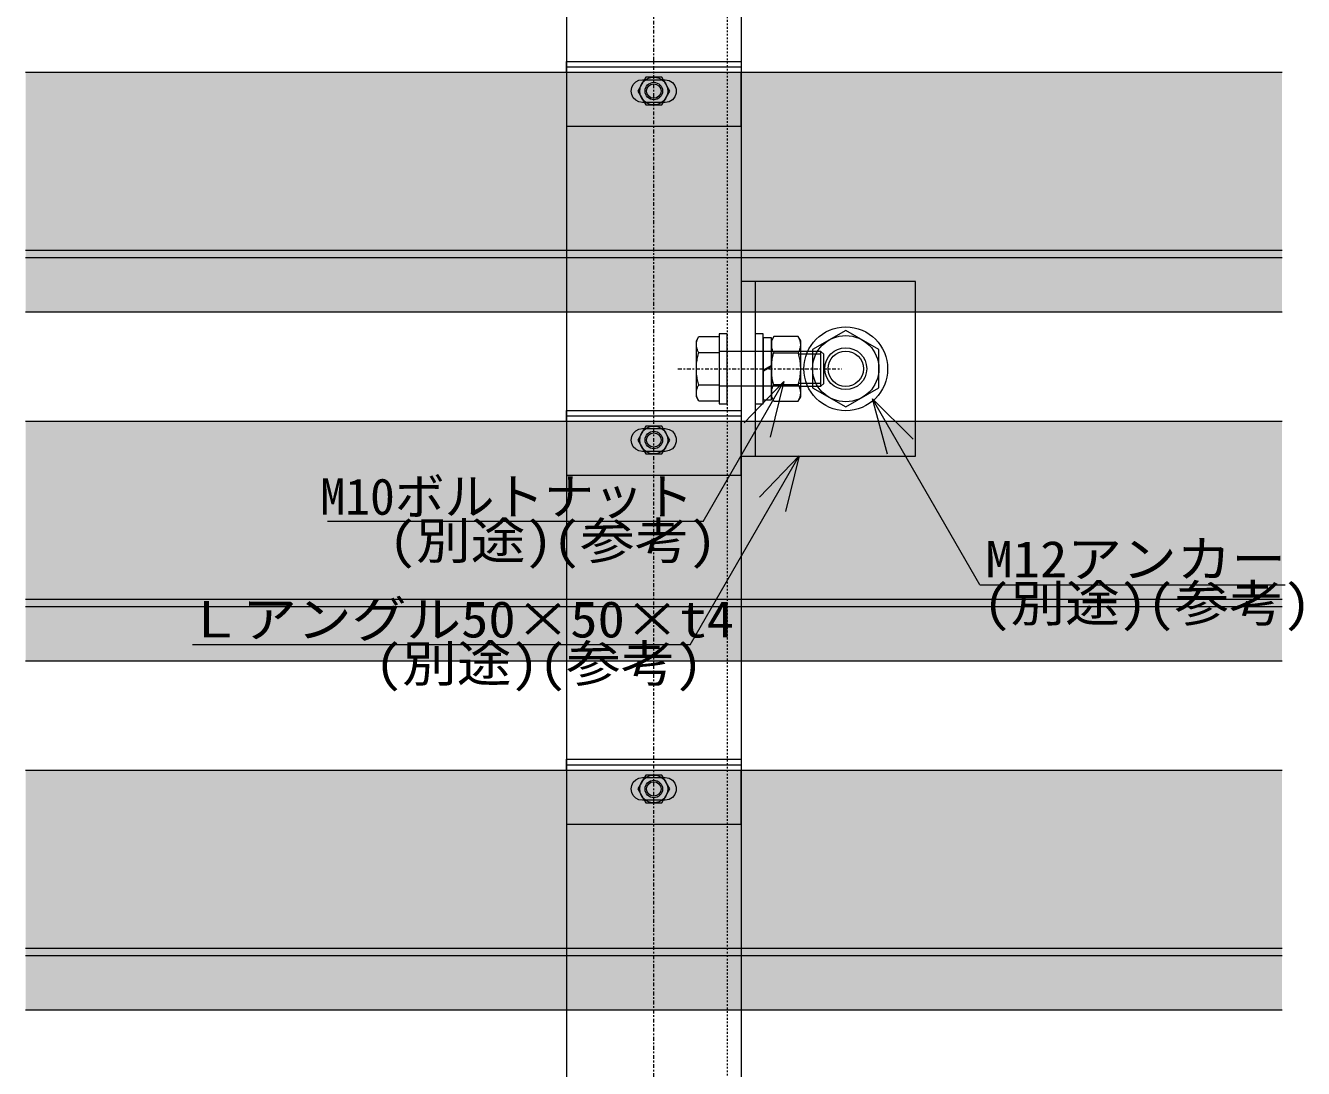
# Model space of a CAD drawing. Units: millimetres, scale not verified. Extents: x -1200 to 1200, y -500 to 500.
# Drawn here: x 895.7 to 968.9, y -295.2 to -235.4 of the extents above; entities that cross this region are included whole.
import ezdxf
from ezdxf.enums import TextEntityAlignment as Align

# ---------------------------------------------------------------- set-up
doc = ezdxf.new("R2010")
doc.units = ezdxf.units.MM
doc.header["$LTSCALE"] = 1.1
doc.linetypes.add('CHAIN1', pattern=[8, 5, -1, 1, -1])
doc.linetypes.add('DASHED1', pattern=[1.8, 1.2, -0.6])
for name, color, linetype, lineweight in [('0-4_ルーバー', 7, 'Continuous', 9), ('0-7_ストリンガー', 7, 'Continuous', 9), ('0-9_傾斜ピース', 7, 'Continuous', 9), ('0-B_文字', 7, 'Continuous', 9)]:
    doc.layers.add(name, color=color, linetype=linetype, lineweight=lineweight)
doc.layers.add('0-6_ハッチング', color=254, linetype='Continuous')
doc.styles.add('ＭＳ ゴシック', font='')
doc.styles.get('ＭＳ ゴシック').set_extended_font_data('MS Gothic')

# ---------------------------------------------------------------- blocks, each defined once
blk = doc.blocks.new('グループ-59-1')
at = {"layer": '0-7_ストリンガー'}
for p, q in [((-27.24, -22.77), (-54.66, -70.27)), ((27.61, -22.77), (-27.24, -22.77)), ((55.03, -70.27), (27.61, -22.77)), ((-54.66, -70.27), (-27.24, -117.77)), ((27.61, -117.77), (55.03, -70.27)), ((-27.24, -117.77), (27.61, -117.77))]:
    blk.add_line(p, q, dxfattribs=at)
for centre, radius in [((0, -70.27), 60), ((0.18, -70.27), 47.5), ((0.18, -70.27), 30), ((0, -70.27), 25.27)]:
    blk.add_circle(centre, radius, dxfattribs=at)
blk = doc.blocks.new('グループ-60-1')
at = {"layer": '0-7_ストリンガー'}
blk.add_line((125, 59.73), (-125, 59.73), dxfattribs=at)
blk.add_lwpolyline([(125, -170.27), (125, 63.48), (125, 79.73), (101.25, 79.73), (-98.75, 79.73), (-125, 79.73), (-125, 63.48), (-125, -170.27)], close=True, dxfattribs=at)
blk = doc.blocks.new('グループ-61-1')
at = {"layer": '0-7_ストリンガー'}
for p, q in [((-23.09, 38.43), (-23.09, 3.57)), ((23.09, 3.57), (23.09, 38.43))]:
    blk.add_line(p, q, dxfattribs=at)
blk.add_lwpolyline([(-46.19, 38.43), (-40, 42), (40, 42), (46.19, 38.43), (46.19, 3.57), (40, 0), (-40, 0), (-46.19, 3.57)], close=True, dxfattribs=at)
for points in [[(-46.19, 38.43), (-45.2, 39.01), (-44.21, 39.54), (-43.22, 40.03), (-42.23, 40.45), (-41.24, 40.83), (-40.25, 41.15), (-39.26, 41.42), (-38.27, 41.64), (-37.28, 41.81), (-36.29, 41.92), (-35.3, 41.98), (-34.31, 41.99), (-33.32, 41.95), (-32.33, 41.85), (-31.34, 41.7), (-30.35, 41.5), (-29.36, 41.25), (-28.37, 40.94), (-27.38, 40.58), (-26.39, 40.17), (-25.4, 39.71), (-24.41, 39.2), (-23.42, 38.63), (-21.77, 38.82), (-19.79, 39.37), (-17.82, 39.87), (-15.84, 40.32), (-13.86, 40.71), (-11.88, 41.05), (-9.9, 41.34), (-7.92, 41.57), (-5.94, 41.76), (-3.96, 41.89), (-1.98, 41.97), (0, 41.99), (1.98, 41.97), (3.96, 41.89), (5.94, 41.76), (7.92, 41.57)], [(7.92, 41.57), (9.9, 41.34), (11.88, 41.05), (13.86, 40.71), (15.84, 40.32), (17.82, 39.87), (19.79, 39.37), (21.77, 38.82), (23.42, 38.63), (24.41, 39.2), (25.4, 39.71), (26.39, 40.17), (27.38, 40.58), (28.37, 40.94), (29.36, 41.25), (30.35, 41.5), (31.34, 41.7), (32.33, 41.85), (33.32, 41.95), (34.31, 41.99), (35.3, 41.98), (36.29, 41.92), (37.28, 41.81), (38.27, 41.64), (39.26, 41.42), (40.25, 41.15), (41.24, 40.83), (42.23, 40.45), (43.22, 40.03), (44.21, 39.54), (45.2, 39.01), (46.19, 38.43), (46.19, 38.43)], [(-46.19, 3.57), (-45.2, 2.99), (-44.21, 2.46), (-43.22, 1.97), (-42.23, 1.55), (-41.24, 1.17), (-40.25, 0.85), (-39.26, 0.58), (-38.27, 0.36), (-37.28, 0.19), (-36.29, 0.08), (-35.3, 0.02), (-34.31, 0.01), (-33.32, 0.05), (-32.33, 0.15), (-31.34, 0.3), (-30.35, 0.5), (-29.36, 0.75), (-28.37, 1.06), (-27.38, 1.42), (-26.39, 1.83), (-25.4, 2.29), (-24.41, 2.8), (-23.42, 3.37), (-21.77, 3.18), (-19.79, 2.63), (-17.82, 2.13), (-15.84, 1.68), (-13.86, 1.29), (-11.88, 0.95), (-9.9, 0.66), (-7.92, 0.43), (-5.94, 0.24), (-3.96, 0.11), (-1.98, 0.03), (0, 0.01), (1.98, 0.03), (3.96, 0.11), (5.94, 0.24), (7.92, 0.43)], [(7.92, 0.43), (9.9, 0.66), (11.88, 0.95), (13.86, 1.29), (15.84, 1.68), (17.82, 2.13), (19.79, 2.63), (21.77, 3.18), (23.42, 3.37), (24.41, 2.8), (25.4, 2.29), (26.39, 1.83), (27.38, 1.42), (28.37, 1.06), (29.36, 0.75), (30.35, 0.5), (31.34, 0.3), (32.33, 0.15), (33.32, 0.05), (34.31, 0.01), (35.3, 0.02), (36.29, 0.08), (37.28, 0.19), (38.27, 0.36), (39.26, 0.58), (40.25, 0.85), (41.24, 1.17), (42.23, 1.55), (43.22, 1.97), (44.21, 2.46), (45.2, 2.99), (46.19, 3.57), (46.19, 3.57)]]:
    blk.add_lwpolyline(points, dxfattribs=at)
blk = doc.blocks.new('Nut (Metric)')
at = {"layer": '0-7_ストリンガー'}
blk.add_blockref('グループ-61-1', (0, 0), dxfattribs=at)
blk = doc.blocks.new('グループ-62-1')
at = {"layer": '0-7_ストリンガー'}
for p, q in [((-3.45, 0), (3.45, 11.95)), ((4.75, 11.95), (-2.15, 0))]:
    blk.add_line(p, q, dxfattribs=at)
blk.add_lwpolyline([(-44.57, 11.95), (44.57, 11.95), (44.57, 0), (-44.57, 0)], close=True, dxfattribs=at)
blk = doc.blocks.new('Lock Washer (Metric)')
at = {"layer": '0-7_ストリンガー'}
blk.add_blockref('グループ-62-1', (0, 0), dxfattribs=at)
blk = doc.blocks.new('Plain Washer (Metric)')
at = {"layer": '0-7_ストリンガー'}
blk.add_lwpolyline([(-50, 11.5), (50, 11.5), (50, 0), (-50, 0)], close=True, dxfattribs=at)
blk = doc.blocks.new('Plain Washer (Metric)-1')
at = {"layer": '0-7_ストリンガー', "color": 134}
blk.add_lwpolyline([(-50, 11.5), (50, 11.5), (50, 0), (-50, 0)], close=True, dxfattribs=at)
blk = doc.blocks.new('シンボル-24')
at = {"layer": '0-7_ストリンガー', "linetype": 'CHAIN1'}
blk.add_line((0, 170.27), (0, -64.02), dxfattribs=at)
at = {"layer": '0-7_ストリンガー', "color": 134}
for p, q in [((-23.09, 140.2), (-23.09, 111.23)), ((23.09, 111.23), (23.09, 140.2))]:
    blk.add_line(p, q, dxfattribs=at)
at = {"layer": '0-7_ストリンガー'}
for p, q in [((-25, -5.72), (-25, 111.23)), ((25, -5.72), (25, 111.23)), ((-20.94, -34.72), (-20.94, -3.67)), ((20.94, -34.72), (20.94, -3.67)), ((-25, -34.72), (25, -34.72))]:
    blk.add_line(p, q, dxfattribs=at)
at = {"layer": '0-7_ストリンガー', "color": 134}
blk.add_lwpolyline([(-46.19, 111.23), (-46.19, 140.2), (-40, 143.78), (40, 143.78), (46.19, 140.2), (46.19, 111.23)], close=True, dxfattribs=at)
for points in [[(-46.19, 140.2), (-45.2, 140.79), (-44.21, 141.32), (-43.22, 141.8), (-42.23, 142.23), (-41.24, 142.6), (-40.25, 142.93), (-39.26, 143.2), (-38.27, 143.42), (-37.28, 143.58), (-36.29, 143.7), (-35.3, 143.76), (-34.31, 143.76), (-33.32, 143.72), (-32.33, 143.63), (-31.34, 143.48), (-30.35, 143.28), (-29.36, 143.02), (-28.37, 142.72), (-27.38, 142.36), (-26.39, 141.95), (-25.4, 141.49), (-24.41, 140.97), (-23.42, 140.4), (-21.77, 140.6), (-19.79, 141.15), (-17.82, 141.65), (-15.84, 142.09), (-13.86, 142.48), (-11.88, 142.82), (-9.9, 143.11), (-7.92, 143.35), (-5.94, 143.53), (-3.96, 143.66), (-1.98, 143.74), (0, 143.77), (1.98, 143.74), (3.96, 143.66), (5.94, 143.53), (7.92, 143.35)], [(7.92, 143.35), (9.9, 143.11), (11.88, 142.82), (13.86, 142.48), (15.84, 142.09), (17.82, 141.65), (19.79, 141.15), (21.77, 140.6), (23.42, 140.4), (24.41, 140.97), (25.4, 141.49), (26.39, 141.95), (27.38, 142.36), (28.37, 142.72), (29.36, 143.02), (30.35, 143.28), (31.34, 143.48), (32.33, 143.63), (33.32, 143.72), (34.31, 143.76), (35.3, 143.76), (36.29, 143.7), (37.28, 143.58), (38.27, 143.42), (39.26, 143.2), (40.25, 142.93), (41.24, 142.6), (42.23, 142.23), (43.22, 141.8), (44.21, 141.32), (45.2, 140.79), (46.19, 140.2), (46.19, 140.2)]]:
    blk.add_lwpolyline(points, dxfattribs=at)
at = {"layer": '0-7_ストリンガー'}
blk.add_lwpolyline([(-25, -5.72), (-25, -34.72), (-20.94, -38.77), (20.94, -38.77), (25, -34.72), (25, -5.72)], dxfattribs=at)
at = {"layer": '0-7_ストリンガー', "xscale": -1, "rotation": 180}
for name, p in [('Plain Washer (Metric)-1', (0, 111.23)), ('Plain Washer (Metric)', (0, 59.73)), ('Lock Washer (Metric)', (0, 48.23)), ('Nut (Metric)', (0, 36.28))]:
    blk.add_blockref(name, p, dxfattribs=at)
at = {"layer": '0-7_ストリンガー'}
for name in ['グループ-60-1', 'グループ-59-1']:
    blk.add_blockref(name, (0, 0), dxfattribs=at)
blk = doc.blocks.new('グループ-178-1')
at = {"layer": '0-7_ストリンガー'}
for p, q in [((-125, 1740.77), (-125, -1740.77)), ((125, 1740.77), (125, -1740.77))]:
    blk.add_line(p, q, dxfattribs=at)
at = {"layer": '0-7_ストリンガー', "linetype": 'CHAIN1'}
blk.add_line((0, -1740.77), (0, 1740.77), dxfattribs=at)
at = {"layer": '0-7_ストリンガー', "linetype": 'DASHED1'}
blk.add_line((105, 1740.77), (105, -1740.77), dxfattribs=at)
blk = doc.blocks.new('シンボル-32')
at = {"layer": '0-7_ストリンガー'}
blk.add_blockref('グループ-178-1', (0, 0), dxfattribs=at)
blk = doc.blocks.new('グループ-357-1')
at = {"layer": '0-4_ルーバー'}
for p, q in [((140442.39, 171297.73), (138642.39, 171297.73)), ((138642.39, 171043.28), (140442.39, 171043.28)), ((138642.39, 171032.61), (140442.39, 171032.61)), ((138642.39, 170954.73), (140442.39, 170954.73))]:
    blk.add_line(p, q, dxfattribs=at)
blk = doc.blocks.new('グループ-358-1')
at = {"layer": '0-4_ルーバー'}
for p, q in [((140442.39, 170797.73), (138642.39, 170797.73)), ((138642.39, 170543.28), (140442.39, 170543.28)), ((138642.39, 170532.61), (140442.39, 170532.61)), ((138642.39, 170454.73), (140442.39, 170454.73))]:
    blk.add_line(p, q, dxfattribs=at)
blk = doc.blocks.new('グループ-359-1')
at = {"layer": '0-4_ルーバー'}
for p, q in [((140442.39, 170297.73), (138642.39, 170297.73)), ((138642.39, 170043.28), (140442.39, 170043.28)), ((138642.39, 170032.61), (140442.39, 170032.61)), ((138642.39, 169954.73), (140442.39, 169954.73))]:
    blk.add_line(p, q, dxfattribs=at)
blk = doc.blocks.new('グループ-1082-1')
at = {"layer": '0-9_傾斜ピース'}
for p, q in [((139417.39, 171313.64), (139667.39, 171313.64)), ((139417.39, 171298.19), (139417.39, 171313.64)), ((139667.39, 171305.26), (139417.39, 171305.26)), ((139417.39, 171298.19), (139417.39, 171220.4)), ((139667.39, 171313.64), (139667.39, 171298.19)), ((139667.39, 171220.4), (139667.39, 171298.19)), ((139667.39, 171220.4), (139417.39, 171220.4))]:
    blk.add_line(p, q, dxfattribs=at)
blk = doc.blocks.new('グループ-1083-1')
at = {"layer": '0-9_傾斜ピース'}
for p, q in [((139530.84, 171291.14), (139519.3, 171271.14)), ((139553.94, 171291.14), (139530.84, 171291.14)), ((139565.48, 171271.14), (139553.94, 171291.14)), ((139519.3, 171271.14), (139530.84, 171251.14)), ((139553.94, 171251.14), (139565.48, 171271.14)), ((139530.84, 171251.14), (139553.94, 171251.14))]:
    blk.add_line(p, q, dxfattribs=at)
for radius in [20, 12.5, 10.34]:
    blk.add_circle((139542.39, 171271.14), radius, dxfattribs=at)
blk = doc.blocks.new('グループ-1084-1')
at = {"layer": '0-9_傾斜ピース'}
blk.add_lwpolyline([(139510.69, 171266.12), (139509.89, 171271.14), (139510.69, 171276.16), (139512.99, 171280.69), (139516.59, 171284.28), (139521.12, 171286.59), (139526.14, 171287.39), (139558.64, 171287.39), (139564.2, 171286.41), (139569.09, 171283.59), (139572.71, 171279.26), (139574.64, 171273.96), (139574.64, 171268.32), (139572.71, 171263.01), (139569.09, 171258.69), (139564.2, 171255.87), (139558.64, 171254.89), (139526.14, 171254.89), (139521.12, 171255.68), (139516.59, 171257.99), (139512.99, 171261.59)], close=True, dxfattribs=at)
for name in ['グループ-1082-1', 'グループ-1083-1']:
    blk.add_blockref(name, (0, 0), dxfattribs=at)
blk = doc.blocks.new('グループ-1085-1')
at = {"layer": '0-9_傾斜ピース'}
for p, q in [((139417.39, 170813.64), (139667.39, 170813.64)), ((139417.39, 170798.19), (139417.39, 170813.64)), ((139667.39, 170805.26), (139417.39, 170805.26)), ((139667.39, 170813.64), (139667.39, 170798.19)), ((139417.39, 170798.19), (139417.39, 170720.4)), ((139667.39, 170720.4), (139667.39, 170798.19)), ((139667.39, 170720.4), (139417.39, 170720.4))]:
    blk.add_line(p, q, dxfattribs=at)
blk = doc.blocks.new('グループ-1086-1')
at = {"layer": '0-9_傾斜ピース'}
for p, q in [((139530.84, 170791.14), (139519.3, 170771.14)), ((139553.94, 170791.14), (139530.84, 170791.14)), ((139565.48, 170771.14), (139553.94, 170791.14)), ((139519.3, 170771.14), (139530.84, 170751.14)), ((139553.94, 170751.14), (139565.48, 170771.14)), ((139530.84, 170751.14), (139553.94, 170751.14))]:
    blk.add_line(p, q, dxfattribs=at)
for radius in [20, 12.5, 10.34]:
    blk.add_circle((139542.39, 170771.14), radius, dxfattribs=at)
blk = doc.blocks.new('グループ-1087-1')
at = {"layer": '0-9_傾斜ピース'}
blk.add_lwpolyline([(139510.69, 170766.12), (139509.89, 170771.14), (139510.69, 170776.16), (139512.99, 170780.69), (139516.59, 170784.28), (139521.12, 170786.59), (139526.14, 170787.39), (139558.64, 170787.39), (139564.2, 170786.41), (139569.09, 170783.59), (139572.71, 170779.26), (139574.64, 170773.96), (139574.64, 170768.32), (139572.71, 170763.01), (139569.09, 170758.69), (139564.2, 170755.87), (139558.64, 170754.89), (139526.14, 170754.89), (139521.12, 170755.68), (139516.59, 170757.99), (139512.99, 170761.59)], close=True, dxfattribs=at)
for name in ['グループ-1085-1', 'グループ-1086-1']:
    blk.add_blockref(name, (0, 0), dxfattribs=at)
blk = doc.blocks.new('グループ-1088-1')
at = {"layer": '0-9_傾斜ピース'}
for p, q in [((139417.39, 170313.64), (139667.39, 170313.64)), ((139417.39, 170298.19), (139417.39, 170313.64)), ((139667.39, 170313.64), (139667.39, 170298.19)), ((139667.39, 170305.26), (139417.39, 170305.26)), ((139417.39, 170298.19), (139417.39, 170220.4)), ((139667.39, 170220.4), (139667.39, 170298.19)), ((139667.39, 170220.4), (139417.39, 170220.4))]:
    blk.add_line(p, q, dxfattribs=at)
blk = doc.blocks.new('グループ-1089-1')
at = {"layer": '0-9_傾斜ピース'}
for p, q in [((139530.84, 170291.14), (139519.3, 170271.14)), ((139553.94, 170291.14), (139530.84, 170291.14)), ((139565.48, 170271.14), (139553.94, 170291.14)), ((139519.3, 170271.14), (139530.84, 170251.14)), ((139553.94, 170251.14), (139565.48, 170271.14)), ((139530.84, 170251.14), (139553.94, 170251.14))]:
    blk.add_line(p, q, dxfattribs=at)
for radius in [20, 12.5, 10.34]:
    blk.add_circle((139542.39, 170271.14), radius, dxfattribs=at)
blk = doc.blocks.new('グループ-1090-1')
at = {"layer": '0-9_傾斜ピース'}
blk.add_lwpolyline([(139510.69, 170266.12), (139509.89, 170271.14), (139510.69, 170276.16), (139512.99, 170280.69), (139516.59, 170284.28), (139521.12, 170286.59), (139526.14, 170287.39), (139558.64, 170287.39), (139564.2, 170286.41), (139569.09, 170283.59), (139572.71, 170279.26), (139574.64, 170273.96), (139574.64, 170268.32), (139572.71, 170263.01), (139569.09, 170258.69), (139564.2, 170255.87), (139558.64, 170254.89), (139526.14, 170254.89), (139521.12, 170255.68), (139516.59, 170257.99), (139512.99, 170261.59)], close=True, dxfattribs=at)
for name in ['グループ-1088-1', 'グループ-1089-1']:
    blk.add_blockref(name, (0, 0), dxfattribs=at)

msp = doc.modelspace()

# ---------------------------------------------------------------- linework, layer by layer
at = {"layer": '0-6_ハッチング'}
for points in [[(895.696, -251.811), (895.696, -238.091), (967.696, -251.811), (967.696, -238.091)], [(895.696, -271.811), (895.696, -258.091), (967.696, -271.811), (967.696, -258.091)], [(895.696, -291.811), (895.696, -278.091), (967.696, -291.811), (967.696, -278.091)]]:
    msp.add_solid(points, dxfattribs=at)
at = {"layer": '0-B_文字'}
for p, q in [((934.517, -263.827), (939.154, -255.796)), ((950.382, -267.449), (944.228, -256.789)), ((933.775, -270.899), (940.034, -260.059)), ((934.517, -263.827), (913.006, -263.827)), ((950.382, -267.449), (967.876, -267.449)), ((933.775, -270.899), (905.264, -270.899))]:
    msp.add_line(p, q, dxfattribs=at)
for points in [[(936.871, -258.161), (939.154, -255.796), (938.359, -258.986)], [(945.078, -259.964), (944.228, -256.789), (946.552, -259.113)], [(937.751, -262.423), (940.034, -260.059), (939.239, -263.248)]]:
    msp.add_lwpolyline(points, dxfattribs=at)

# ---------------------------------------------------------------- block references
at = {"layer": '0-4_ルーバー', "xscale": 0.04, "yscale": 0.04}
for name in ['グループ-357-1', 'グループ-358-1', 'グループ-359-1']:
    msp.add_blockref(name, (-4650, -7090), dxfattribs=at)
at = {"layer": '0-7_ストリンガー', "xscale": 0.04, "yscale": 0.04}
msp.add_blockref('シンボル-32', (931.696, -285.311), dxfattribs=at)
at = {"layer": '0-7_ストリンガー', "xscale": 0.04, "yscale": 0.04, "rotation": 90}
msp.add_blockref('シンボル-24', (939.885, -255.073), dxfattribs=at)
at = {"layer": '0-9_傾斜ピース', "xscale": 0.04, "yscale": 0.04}
for name in ['グループ-1084-1', 'グループ-1087-1', 'グループ-1090-1']:
    msp.add_blockref(name, (-4650, -7090), dxfattribs=at)

# ---------------------------------------------------------------- texts
at = {"layer": '0-B_文字', "style": 'ＭＳ ゴシック'}
msp.add_text('M10ボルトナット', height=2.09, dxfattribs=at).set_placement((912.592, -264.065), align=Align.BOTTOM_LEFT)
at = {"layer": '0-B_文字', "style": 'ＭＳ ゴシック', "width": 1.1}
for s, height, p in [('(別途)(参考)', 2.089, (916.51, -266.599)), ('M12アンカー', 2.089, (950.702, -267.649)), ('(別途)(参考)', 2.089, (950.573, -270.184)), ('Ｌアングル50×50×t4', 2.09, (904.974, -271.099)), ('(別途)(参考)', 2.089, (915.712, -273.634))]:
    msp.add_text(s, height=height, dxfattribs=at).set_placement(p, align=Align.BOTTOM_LEFT)

doc.saveas('drawing.dxf')
